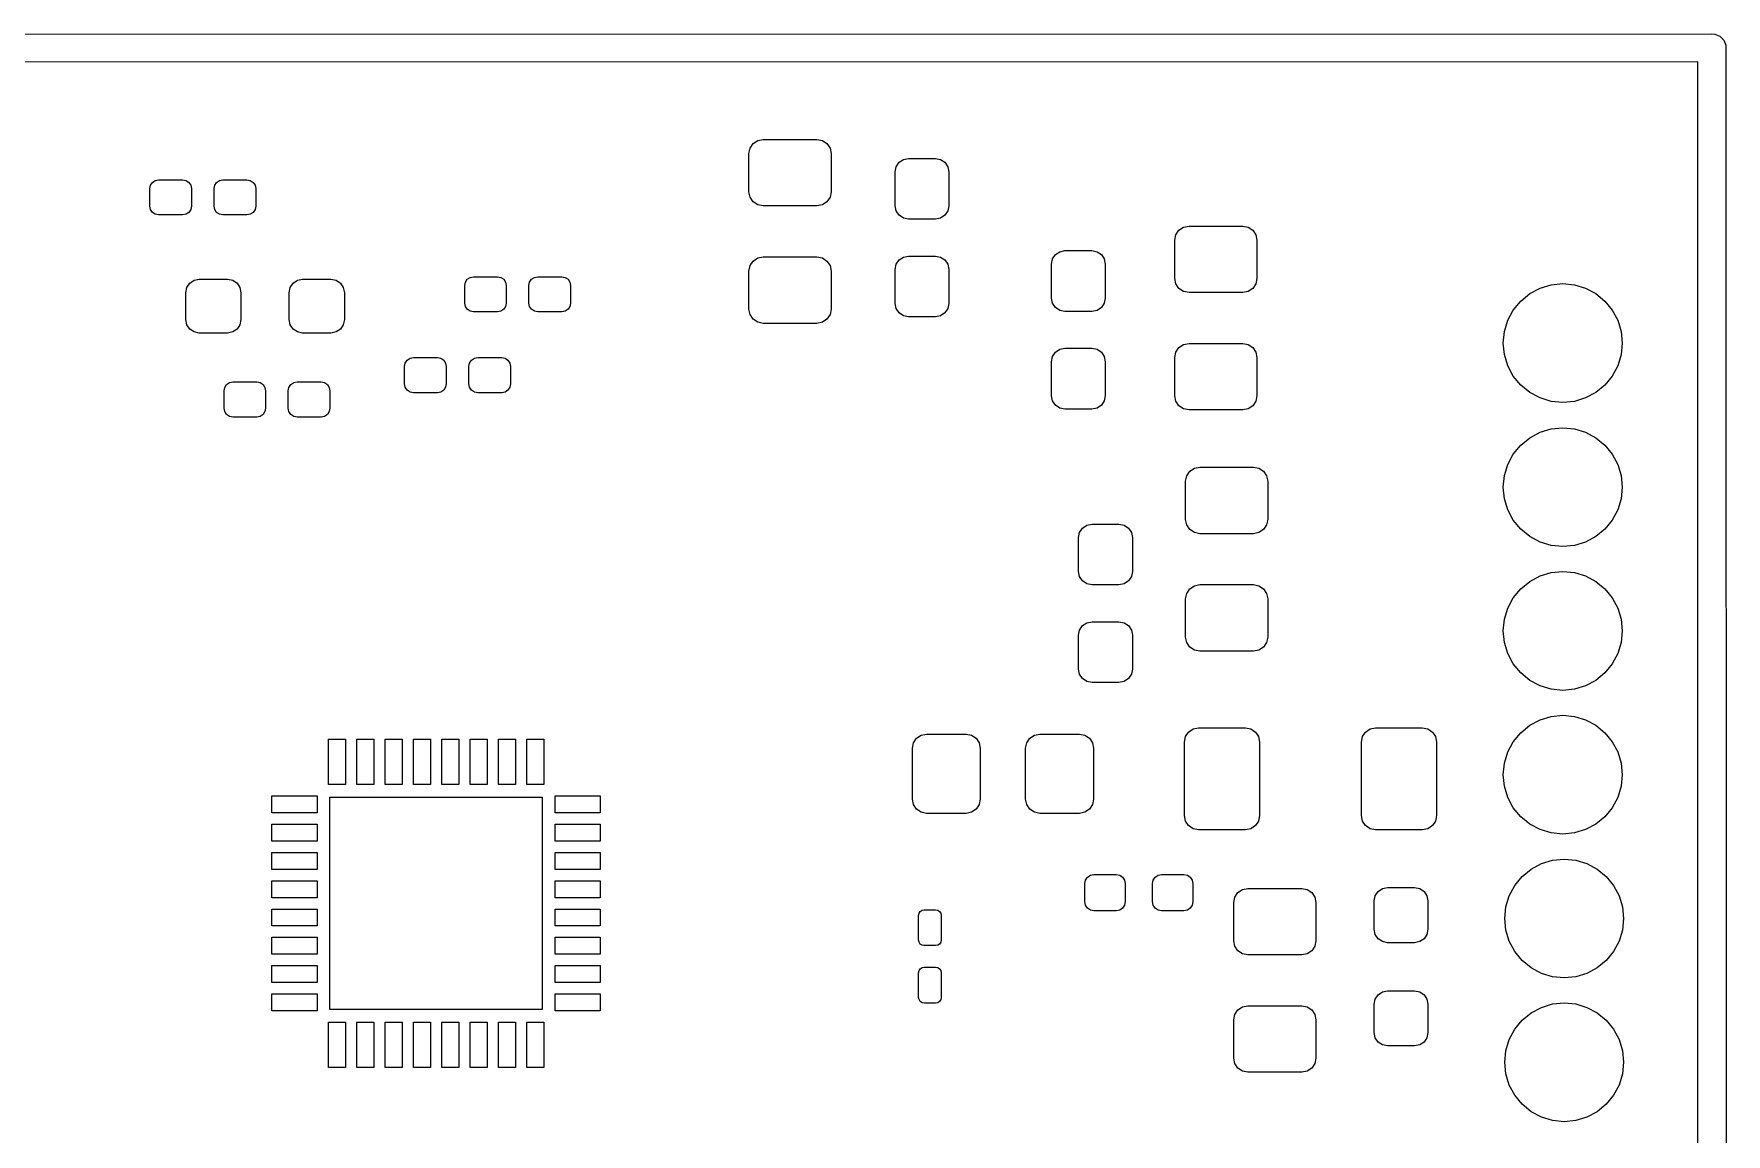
# Model space of a CAD drawing. Extents: x 129.5 to 177.8, y -118.1 to -79.8.
# Drawn here: x 147.89 to 177.77, y -99.26 to -79.82 of the extents above; entities that cross this region are included whole.
import ezdxf

# ---------------------------------------------------------------- set-up
doc = ezdxf.new("R2010")
doc.units = 0
doc.layers.add('BLACK', color=7, linetype='CONTINUOUS')

msp = doc.modelspace()

# ---------------------------------------------------------------- linework, layer by layer
at = {"layer": 'BLACK', "linetype": 'CONTINUOUS'}
for p, q in [((129.691227, -79.824804), (177.52, -79.82)), ((177.52, -79.82), (177.568773, -79.824804)), ((177.568773, -79.824804), (177.658893, -79.862133)), ((177.658893, -79.862133), (177.727867, -79.931107)), ((177.727867, -79.931107), (177.765196, -80.021227)), ((177.765196, -80.021227), (177.77, -117.85)), ((177.270031, -80.315226), (129.985233, -80.319975)), ((177.274766, -117.600024), (177.270031, -80.315226)), ((160.515, -81.935), (160.53403, -81.839329)), ((160.53403, -81.839329), (160.588223, -81.758223)), ((160.588223, -81.758223), (160.669329, -81.70403)), ((160.669329, -81.70403), (160.765, -81.685)), ((160.765, -81.685), (161.715, -81.685)), ((161.715, -81.685), (161.810671, -81.70403)), ((161.810671, -81.70403), (161.891777, -81.758223)), ((161.891777, -81.758223), (161.94597, -81.839329)), ((161.94597, -81.839329), (161.965, -81.935)), ((160.515, -82.61), (160.515, -81.935)), ((161.965, -81.935), (161.965, -82.61)), ((163.095, -82.2575), (163.113079, -82.166613)), ((163.113079, -82.166613), (163.164562, -82.089562)), ((163.164562, -82.089562), (163.241613, -82.038079)), ((163.241613, -82.038079), (163.3325, -82.02)), ((163.3325, -82.02), (163.8075, -82.02)), ((163.8075, -82.02), (163.898387, -82.038079)), ((163.898387, -82.038079), (163.975438, -82.089562)), ((163.975438, -82.089562), (164.026921, -82.166613)), ((164.026921, -82.166613), (164.045, -82.2575)), ((149.946799, -82.495684), (149.980398, -82.445398)), ((149.980398, -82.445398), (150.030684, -82.411799)), ((150.030684, -82.411799), (150.09, -82.4)), ((150.09, -82.4), (150.515, -82.4)), ((150.515, -82.4), (150.574316, -82.411799)), ((150.574316, -82.411799), (150.624602, -82.445398)), ((150.624602, -82.445398), (150.658201, -82.495684)), ((151.081799, -82.495684), (151.115398, -82.445398)), ((151.115398, -82.445398), (151.165684, -82.411799)), ((151.165684, -82.411799), (151.225, -82.4)), ((151.225, -82.4), (151.65, -82.4)), ((151.65, -82.4), (151.709316, -82.411799)), ((151.709316, -82.411799), (151.759602, -82.445398)), ((151.759602, -82.445398), (151.793201, -82.495684)), ((163.095, -82.8575), (163.095, -82.2575)), ((164.045, -82.2575), (164.045, -82.8575)), ((149.935, -82.555), (149.946799, -82.495684)), ((149.935, -82.865), (149.935, -82.555)), ((150.658201, -82.495684), (150.67, -82.555)), ((150.67, -82.555), (150.67, -82.865)), ((151.07, -82.555), (151.081799, -82.495684)), ((151.07, -82.865), (151.07, -82.555)), ((151.793201, -82.495684), (151.805, -82.555)), ((151.805, -82.555), (151.805, -82.865)), ((160.53403, -82.705671), (160.515, -82.61)), ((160.588223, -82.786777), (160.53403, -82.705671)), ((161.94597, -82.705671), (161.891777, -82.786777)), ((161.965, -82.61), (161.94597, -82.705671)), ((149.946799, -82.924316), (149.935, -82.865)), ((149.980398, -82.974602), (149.946799, -82.924316)), ((150.030684, -83.008201), (149.980398, -82.974602)), ((150.09, -83.02), (150.030684, -83.008201)), ((150.515, -83.02), (150.09, -83.02)), ((150.574316, -83.008201), (150.515, -83.02)), ((150.624602, -82.974602), (150.574316, -83.008201)), ((150.658201, -82.924316), (150.624602, -82.974602)), ((150.67, -82.865), (150.658201, -82.924316)), ((151.081799, -82.924316), (151.07, -82.865)), ((151.115398, -82.974602), (151.081799, -82.924316)), ((151.165684, -83.008201), (151.115398, -82.974602)), ((151.225, -83.02), (151.165684, -83.008201)), ((151.65, -83.02), (151.225, -83.02)), ((151.709316, -83.008201), (151.65, -83.02)), ((151.759602, -82.974602), (151.709316, -83.008201)), ((151.793201, -82.924316), (151.759602, -82.974602)), ((151.805, -82.865), (151.793201, -82.924316)), ((160.669329, -82.84097), (160.588223, -82.786777)), ((160.765, -82.86), (160.669329, -82.84097)), ((161.715, -82.86), (160.765, -82.86)), ((161.810671, -82.84097), (161.715, -82.86)), ((161.891777, -82.786777), (161.810671, -82.84097)), ((163.113079, -82.948387), (163.095, -82.8575)), ((163.164562, -83.025438), (163.113079, -82.948387)), ((163.241613, -83.076921), (163.164562, -83.025438)), ((163.975438, -83.025438), (163.898387, -83.076921)), ((164.026921, -82.948387), (163.975438, -83.025438)), ((164.045, -82.8575), (164.026921, -82.948387)), ((163.3325, -83.095), (163.241613, -83.076921)), ((163.8075, -83.095), (163.3325, -83.095)), ((163.898387, -83.076921), (163.8075, -83.095)), ((168.035, -83.465), (168.05403, -83.369329)), ((168.05403, -83.369329), (168.108223, -83.288223)), ((168.108223, -83.288223), (168.189329, -83.23403)), ((168.189329, -83.23403), (168.285, -83.215)), ((168.285, -83.215), (169.235, -83.215)), ((169.235, -83.215), (169.330671, -83.23403)), ((169.330671, -83.23403), (169.411777, -83.288223)), ((169.411777, -83.288223), (169.46597, -83.369329)), ((169.46597, -83.369329), (169.485, -83.465)), ((165.927062, -83.719562), (166.004113, -83.668079)), ((166.004113, -83.668079), (166.095, -83.65)), ((166.095, -83.65), (166.57, -83.65)), ((166.57, -83.65), (166.660887, -83.668079)), ((166.660887, -83.668079), (166.737938, -83.719562)), ((168.035, -84.14), (168.035, -83.465)), ((169.485, -83.465), (169.485, -84.14)), ((160.515, -84.01), (160.53403, -83.914329)), ((160.53403, -83.914329), (160.588223, -83.833223)), ((160.588223, -83.833223), (160.669329, -83.77903)), ((160.669329, -83.77903), (160.765, -83.76)), ((160.765, -83.76), (161.715, -83.76)), ((161.715, -83.76), (161.810671, -83.77903)), ((161.810671, -83.77903), (161.891777, -83.833223)), ((161.891777, -83.833223), (161.94597, -83.914329)), ((161.94597, -83.914329), (161.965, -84.01)), ((163.095, -83.9825), (163.113079, -83.891613)), ((163.113079, -83.891613), (163.164562, -83.814562)), ((163.164562, -83.814562), (163.241613, -83.763079)), ((163.241613, -83.763079), (163.3325, -83.745)), ((163.3325, -83.745), (163.8075, -83.745)), ((163.8075, -83.745), (163.898387, -83.763079)), ((163.898387, -83.763079), (163.975438, -83.814562)), ((163.975438, -83.814562), (164.026921, -83.891613)), ((164.026921, -83.891613), (164.045, -83.9825)), ((165.8575, -83.8875), (165.875579, -83.796613)), ((165.8575, -84.4875), (165.8575, -83.8875)), ((165.875579, -83.796613), (165.927062, -83.719562)), ((166.737938, -83.719562), (166.789421, -83.796613)), ((166.789421, -83.796613), (166.8075, -83.8875)), ((166.8075, -83.8875), (166.8075, -84.4875)), ((150.588079, -84.301613), (150.639562, -84.224562)), ((150.639562, -84.224562), (150.716613, -84.173079)), ((150.716613, -84.173079), (150.8075, -84.155)), ((150.8075, -84.155), (151.3075, -84.155)), ((151.3075, -84.155), (151.398387, -84.173079)), ((151.398387, -84.173079), (151.475438, -84.224562)), ((151.475438, -84.224562), (151.526921, -84.301613)), ((152.413079, -84.301613), (152.464562, -84.224562)), ((152.464562, -84.224562), (152.541613, -84.173079)), ((152.541613, -84.173079), (152.6325, -84.155)), ((152.6325, -84.155), (153.1325, -84.155)), ((153.1325, -84.155), (153.223387, -84.173079)), ((153.223387, -84.173079), (153.300438, -84.224562)), ((153.300438, -84.224562), (153.351921, -84.301613)), ((155.495, -84.265), (155.506799, -84.205684)), ((155.495, -84.575), (155.495, -84.265)), ((155.506799, -84.205684), (155.540398, -84.155398)), ((155.540398, -84.155398), (155.590684, -84.121799)), ((155.590684, -84.121799), (155.65, -84.11)), ((155.65, -84.11), (156.075, -84.11)), ((156.075, -84.11), (156.134316, -84.121799)), ((156.134316, -84.121799), (156.184602, -84.155398)), ((156.184602, -84.155398), (156.218201, -84.205684)), ((156.218201, -84.205684), (156.23, -84.265)), ((156.23, -84.265), (156.23, -84.575)), ((156.63, -84.265), (156.641799, -84.205684)), ((156.63, -84.575), (156.63, -84.265)), ((156.641799, -84.205684), (156.675398, -84.155398)), ((156.675398, -84.155398), (156.725684, -84.121799)), ((156.725684, -84.121799), (156.785, -84.11)), ((156.785, -84.11), (157.21, -84.11)), ((157.21, -84.11), (157.269316, -84.121799)), ((157.269316, -84.121799), (157.319602, -84.155398)), ((157.319602, -84.155398), (157.353201, -84.205684)), ((157.353201, -84.205684), (157.365, -84.265)), ((157.365, -84.265), (157.365, -84.575)), ((160.515, -84.685), (160.515, -84.01)), ((161.965, -84.01), (161.965, -84.685)), ((163.095, -84.5825), (163.095, -83.9825)), ((164.045, -83.9825), (164.045, -84.5825)), ((168.05403, -84.235671), (168.035, -84.14)), ((168.108223, -84.316777), (168.05403, -84.235671)), ((169.46597, -84.235671), (169.411777, -84.316777)), ((169.485, -84.14), (169.46597, -84.235671)), ((174.483182, -84.312426), (174.680155, -84.252675)), ((174.680155, -84.252675), (174.885, -84.2325)), ((174.885, -84.2325), (175.089845, -84.252675)), ((175.089845, -84.252675), (175.286818, -84.312426)), ((150.57, -84.3925), (150.588079, -84.301613)), ((150.57, -84.8675), (150.57, -84.3925)), ((151.526921, -84.301613), (151.545, -84.3925)), ((151.545, -84.3925), (151.545, -84.8675)), ((152.395, -84.3925), (152.413079, -84.301613)), ((152.395, -84.8675), (152.395, -84.3925)), ((153.351921, -84.301613), (153.37, -84.3925)), ((153.37, -84.3925), (153.37, -84.8675)), ((165.875579, -84.578387), (165.8575, -84.4875)), ((166.8075, -84.4875), (166.789421, -84.578387)), ((168.189329, -84.37097), (168.108223, -84.316777)), ((168.285, -84.39), (168.189329, -84.37097)), ((169.235, -84.39), (168.285, -84.39)), ((169.330671, -84.37097), (169.235, -84.39)), ((169.411777, -84.316777), (169.330671, -84.37097)), ((174.011957, -84.699151), (174.142538, -84.540038)), ((174.142538, -84.540038), (174.301651, -84.409457)), ((174.301651, -84.409457), (174.483182, -84.312426)), ((175.286818, -84.312426), (175.468349, -84.409457)), ((175.468349, -84.409457), (175.627462, -84.540038)), ((175.627462, -84.540038), (175.758043, -84.699151)), ((155.506799, -84.634316), (155.495, -84.575)), ((155.540398, -84.684602), (155.506799, -84.634316)), ((155.590684, -84.718201), (155.540398, -84.684602)), ((155.65, -84.73), (155.590684, -84.718201)), ((156.075, -84.73), (155.65, -84.73)), ((156.134316, -84.718201), (156.075, -84.73)), ((156.184602, -84.684602), (156.134316, -84.718201)), ((156.218201, -84.634316), (156.184602, -84.684602)), ((156.23, -84.575), (156.218201, -84.634316)), ((156.641799, -84.634316), (156.63, -84.575)), ((156.675398, -84.684602), (156.641799, -84.634316)), ((156.725684, -84.718201), (156.675398, -84.684602)), ((156.785, -84.73), (156.725684, -84.718201)), ((157.21, -84.73), (156.785, -84.73)), ((157.269316, -84.718201), (157.21, -84.73)), ((157.319602, -84.684602), (157.269316, -84.718201)), ((157.353201, -84.634316), (157.319602, -84.684602)), ((157.365, -84.575), (157.353201, -84.634316)), ((160.53403, -84.780671), (160.515, -84.685)), ((160.588223, -84.861777), (160.53403, -84.780671)), ((160.669329, -84.91597), (160.588223, -84.861777)), ((161.891777, -84.861777), (161.810671, -84.91597)), ((161.94597, -84.780671), (161.891777, -84.861777)), ((161.965, -84.685), (161.94597, -84.780671)), ((163.113079, -84.673387), (163.095, -84.5825)), ((163.164562, -84.750438), (163.113079, -84.673387)), ((163.241613, -84.801921), (163.164562, -84.750438)), ((163.3325, -84.82), (163.241613, -84.801921)), ((163.8075, -84.82), (163.3325, -84.82)), ((163.898387, -84.801921), (163.8075, -84.82)), ((163.975438, -84.750438), (163.898387, -84.801921)), ((164.026921, -84.673387), (163.975438, -84.750438)), ((164.045, -84.5825), (164.026921, -84.673387)), ((165.927062, -84.655438), (165.875579, -84.578387)), ((166.004113, -84.706921), (165.927062, -84.655438)), ((166.095, -84.725), (166.004113, -84.706921)), ((166.57, -84.725), (166.095, -84.725)), ((166.660887, -84.706921), (166.57, -84.725)), ((166.737938, -84.655438), (166.660887, -84.706921)), ((166.789421, -84.578387), (166.737938, -84.655438)), ((173.914926, -84.880682), (174.011957, -84.699151)), ((175.758043, -84.699151), (175.855074, -84.880682)), ((150.588079, -84.958387), (150.57, -84.8675)), ((150.639562, -85.035438), (150.588079, -84.958387)), ((150.716613, -85.086921), (150.639562, -85.035438)), ((150.8075, -85.105), (150.716613, -85.086921)), ((151.3075, -85.105), (150.8075, -85.105)), ((151.398387, -85.086921), (151.3075, -85.105)), ((151.475438, -85.035438), (151.398387, -85.086921)), ((151.526921, -84.958387), (151.475438, -85.035438)), ((151.545, -84.8675), (151.526921, -84.958387)), ((152.413079, -84.958387), (152.395, -84.8675)), ((152.464562, -85.035438), (152.413079, -84.958387)), ((152.541613, -85.086921), (152.464562, -85.035438)), ((152.6325, -85.105), (152.541613, -85.086921)), ((153.1325, -85.105), (152.6325, -85.105)), ((153.223387, -85.086921), (153.1325, -85.105)), ((153.300438, -85.035438), (153.223387, -85.086921)), ((153.351921, -84.958387), (153.300438, -85.035438)), ((153.37, -84.8675), (153.351921, -84.958387)), ((160.765, -84.935), (160.669329, -84.91597)), ((161.715, -84.935), (160.765, -84.935)), ((161.810671, -84.91597), (161.715, -84.935)), ((173.835, -85.2825), (173.855175, -85.077655)), ((173.855175, -85.077655), (173.914926, -84.880682)), ((175.855074, -84.880682), (175.914825, -85.077655)), ((175.914825, -85.077655), (175.935, -85.2825)), ((165.875579, -85.521613), (165.927062, -85.444562)), ((165.927062, -85.444562), (166.004113, -85.393079)), ((166.004113, -85.393079), (166.095, -85.375)), ((166.095, -85.375), (166.57, -85.375)), ((166.57, -85.375), (166.660887, -85.393079)), ((166.660887, -85.393079), (166.737938, -85.444562)), ((166.737938, -85.444562), (166.789421, -85.521613)), ((168.035, -85.54), (168.05403, -85.444329)), ((168.05403, -85.444329), (168.108223, -85.363223)), ((168.108223, -85.363223), (168.189329, -85.30903)), ((168.189329, -85.30903), (168.285, -85.29)), ((168.285, -85.29), (169.235, -85.29)), ((169.235, -85.29), (169.330671, -85.30903)), ((169.330671, -85.30903), (169.411777, -85.363223)), ((169.411777, -85.363223), (169.46597, -85.444329)), ((169.46597, -85.444329), (169.485, -85.54)), ((173.855175, -85.487345), (173.835, -85.2825)), ((175.935, -85.2825), (175.914825, -85.487345)), ((154.435, -85.695), (154.446799, -85.635684)), ((154.435, -86.005), (154.435, -85.695)), ((154.446799, -85.635684), (154.480398, -85.585398)), ((154.480398, -85.585398), (154.530684, -85.551799)), ((154.530684, -85.551799), (154.59, -85.54)), ((154.59, -85.54), (155.015, -85.54)), ((155.015, -85.54), (155.074316, -85.551799)), ((155.074316, -85.551799), (155.124602, -85.585398)), ((155.124602, -85.585398), (155.158201, -85.635684)), ((155.158201, -85.635684), (155.17, -85.695)), ((155.17, -85.695), (155.17, -86.005)), ((155.57, -85.695), (155.581799, -85.635684)), ((155.57, -86.005), (155.57, -85.695)), ((155.581799, -85.635684), (155.615398, -85.585398)), ((155.615398, -85.585398), (155.665684, -85.551799)), ((155.665684, -85.551799), (155.725, -85.54)), ((155.725, -85.54), (156.15, -85.54)), ((156.15, -85.54), (156.209316, -85.551799)), ((156.209316, -85.551799), (156.259602, -85.585398)), ((156.259602, -85.585398), (156.293201, -85.635684)), ((156.293201, -85.635684), (156.305, -85.695)), ((156.305, -85.695), (156.305, -86.005)), ((165.8575, -85.6125), (165.875579, -85.521613)), ((165.8575, -86.2125), (165.8575, -85.6125)), ((166.789421, -85.521613), (166.8075, -85.6125)), ((166.8075, -85.6125), (166.8075, -86.2125)), ((168.035, -86.215), (168.035, -85.54)), ((169.485, -85.54), (169.485, -86.215)), ((173.914926, -85.684318), (173.855175, -85.487345)), ((174.011957, -85.865849), (173.914926, -85.684318)), ((175.855074, -85.684318), (175.758043, -85.865849)), ((175.914825, -85.487345), (175.855074, -85.684318)), ((151.256799, -86.065684), (151.290398, -86.015398)), ((151.290398, -86.015398), (151.340684, -85.981799)), ((151.340684, -85.981799), (151.4, -85.97)), ((151.4, -85.97), (151.825, -85.97)), ((151.825, -85.97), (151.884316, -85.981799)), ((151.884316, -85.981799), (151.934602, -86.015398)), ((151.934602, -86.015398), (151.968201, -86.065684)), ((152.391799, -86.065684), (152.425398, -86.015398)), ((152.425398, -86.015398), (152.475684, -85.981799)), ((152.475684, -85.981799), (152.535, -85.97)), ((152.535, -85.97), (152.96, -85.97)), ((152.96, -85.97), (153.019316, -85.981799)), ((153.019316, -85.981799), (153.069602, -86.015398)), ((153.069602, -86.015398), (153.103201, -86.065684)), ((154.446799, -86.064316), (154.435, -86.005)), ((155.17, -86.005), (155.158201, -86.064316)), ((155.581799, -86.064316), (155.57, -86.005)), ((156.305, -86.005), (156.293201, -86.064316)), ((174.142538, -86.024962), (174.011957, -85.865849)), ((174.301651, -86.155543), (174.142538, -86.024962)), ((175.627462, -86.024962), (175.468349, -86.155543)), ((175.758043, -85.865849), (175.627462, -86.024962)), ((151.245, -86.125), (151.256799, -86.065684)), ((151.245, -86.435), (151.245, -86.125)), ((151.968201, -86.065684), (151.98, -86.125)), ((151.98, -86.125), (151.98, -86.435)), ((152.38, -86.125), (152.391799, -86.065684)), ((152.38, -86.435), (152.38, -86.125)), ((153.103201, -86.065684), (153.115, -86.125)), ((153.115, -86.125), (153.115, -86.435)), ((154.480398, -86.114602), (154.446799, -86.064316)), ((154.530684, -86.148201), (154.480398, -86.114602)), ((154.59, -86.16), (154.530684, -86.148201)), ((155.015, -86.16), (154.59, -86.16)), ((155.074316, -86.148201), (155.015, -86.16)), ((155.124602, -86.114602), (155.074316, -86.148201)), ((155.158201, -86.064316), (155.124602, -86.114602)), ((155.615398, -86.114602), (155.581799, -86.064316)), ((155.665684, -86.148201), (155.615398, -86.114602)), ((155.725, -86.16), (155.665684, -86.148201)), ((156.15, -86.16), (155.725, -86.16)), ((156.209316, -86.148201), (156.15, -86.16)), ((156.259602, -86.114602), (156.209316, -86.148201)), ((156.293201, -86.064316), (156.259602, -86.114602)), ((165.875579, -86.303387), (165.8575, -86.2125)), ((165.927062, -86.380438), (165.875579, -86.303387)), ((166.789421, -86.303387), (166.737938, -86.380438)), ((166.8075, -86.2125), (166.789421, -86.303387)), ((168.05403, -86.310671), (168.035, -86.215)), ((168.108223, -86.391777), (168.05403, -86.310671)), ((169.46597, -86.310671), (169.411777, -86.391777)), ((169.485, -86.215), (169.46597, -86.310671)), ((174.483182, -86.252574), (174.301651, -86.155543)), ((174.680155, -86.312325), (174.483182, -86.252574)), ((174.885, -86.3325), (174.680155, -86.312325)), ((175.089845, -86.312325), (174.885, -86.3325)), ((175.286818, -86.252574), (175.089845, -86.312325)), ((175.468349, -86.155543), (175.286818, -86.252574)), ((151.256799, -86.494316), (151.245, -86.435)), ((151.290398, -86.544602), (151.256799, -86.494316)), ((151.340684, -86.578201), (151.290398, -86.544602)), ((151.4, -86.59), (151.340684, -86.578201)), ((151.825, -86.59), (151.4, -86.59)), ((151.884316, -86.578201), (151.825, -86.59)), ((151.934602, -86.544602), (151.884316, -86.578201)), ((151.968201, -86.494316), (151.934602, -86.544602)), ((151.98, -86.435), (151.968201, -86.494316)), ((152.391799, -86.494316), (152.38, -86.435)), ((152.425398, -86.544602), (152.391799, -86.494316)), ((152.475684, -86.578201), (152.425398, -86.544602)), ((152.535, -86.59), (152.475684, -86.578201)), ((152.96, -86.59), (152.535, -86.59)), ((153.019316, -86.578201), (152.96, -86.59)), ((153.069602, -86.544602), (153.019316, -86.578201)), ((153.103201, -86.494316), (153.069602, -86.544602)), ((153.115, -86.435), (153.103201, -86.494316)), ((166.004113, -86.431921), (165.927062, -86.380438)), ((166.095, -86.45), (166.004113, -86.431921)), ((166.57, -86.45), (166.095, -86.45)), ((166.660887, -86.431921), (166.57, -86.45)), ((166.737938, -86.380438), (166.660887, -86.431921)), ((168.189329, -86.44597), (168.108223, -86.391777)), ((168.285, -86.465), (168.189329, -86.44597)), ((169.235, -86.465), (168.285, -86.465)), ((169.330671, -86.44597), (169.235, -86.465)), ((169.411777, -86.391777), (169.330671, -86.44597)), ((174.142538, -87.085038), (174.301651, -86.954457)), ((174.301651, -86.954457), (174.483182, -86.857426)), ((174.483182, -86.857426), (174.680155, -86.797675)), ((174.680155, -86.797675), (174.885, -86.7775)), ((174.885, -86.7775), (175.089845, -86.797675)), ((175.089845, -86.797675), (175.286818, -86.857426)), ((175.286818, -86.857426), (175.468349, -86.954457)), ((175.468349, -86.954457), (175.627462, -87.085038)), ((173.914926, -87.425682), (174.011957, -87.244151)), ((174.011957, -87.244151), (174.142538, -87.085038)), ((175.627462, -87.085038), (175.758043, -87.244151)), ((175.758043, -87.244151), (175.855074, -87.425682)), ((168.24403, -87.629329), (168.298223, -87.548223)), ((168.298223, -87.548223), (168.379329, -87.49403)), ((168.379329, -87.49403), (168.475, -87.475)), ((168.475, -87.475), (169.425, -87.475)), ((169.425, -87.475), (169.520671, -87.49403)), ((169.520671, -87.49403), (169.601777, -87.548223)), ((169.601777, -87.548223), (169.65597, -87.629329)), ((173.855175, -87.622655), (173.914926, -87.425682)), ((175.855074, -87.425682), (175.914825, -87.622655)), ((168.225, -87.725), (168.24403, -87.629329)), ((168.225, -88.4), (168.225, -87.725)), ((169.65597, -87.629329), (169.675, -87.725)), ((169.675, -87.725), (169.675, -88.4)), ((173.835, -87.8275), (173.855175, -87.622655)), ((173.855175, -88.032345), (173.835, -87.8275)), ((175.914825, -87.622655), (175.935, -87.8275)), ((175.935, -87.8275), (175.914825, -88.032345)), ((173.914926, -88.229318), (173.855175, -88.032345)), ((175.914825, -88.032345), (175.855074, -88.229318)), ((168.24403, -88.495671), (168.225, -88.4)), ((169.675, -88.4), (169.65597, -88.495671)), ((174.011957, -88.410849), (173.914926, -88.229318)), ((174.142538, -88.569962), (174.011957, -88.410849)), ((175.758043, -88.410849), (175.627462, -88.569962)), ((175.855074, -88.229318), (175.758043, -88.410849)), ((166.335, -88.7175), (166.353079, -88.626613)), ((166.335, -89.3175), (166.335, -88.7175)), ((166.353079, -88.626613), (166.404562, -88.549562)), ((166.404562, -88.549562), (166.481613, -88.498079)), ((166.481613, -88.498079), (166.5725, -88.48)), ((166.5725, -88.48), (167.0475, -88.48)), ((167.0475, -88.48), (167.138387, -88.498079)), ((167.138387, -88.498079), (167.215438, -88.549562)), ((167.215438, -88.549562), (167.266921, -88.626613)), ((167.266921, -88.626613), (167.285, -88.7175)), ((167.285, -88.7175), (167.285, -89.3175)), ((168.298223, -88.576777), (168.24403, -88.495671)), ((168.379329, -88.63097), (168.298223, -88.576777)), ((168.475, -88.65), (168.379329, -88.63097)), ((169.425, -88.65), (168.475, -88.65)), ((169.520671, -88.63097), (169.425, -88.65)), ((169.601777, -88.576777), (169.520671, -88.63097)), ((169.65597, -88.495671), (169.601777, -88.576777)), ((174.301651, -88.700543), (174.142538, -88.569962)), ((174.483182, -88.797574), (174.301651, -88.700543)), ((175.468349, -88.700543), (175.286818, -88.797574)), ((175.627462, -88.569962), (175.468349, -88.700543)), ((174.680155, -88.857325), (174.483182, -88.797574)), ((174.885, -88.8775), (174.680155, -88.857325)), ((175.089845, -88.857325), (174.885, -88.8775)), ((175.286818, -88.797574), (175.089845, -88.857325)), ((166.353079, -89.408387), (166.335, -89.3175)), ((167.285, -89.3175), (167.266921, -89.408387)), ((174.483182, -89.397426), (174.680155, -89.337675)), ((174.680155, -89.337675), (174.885, -89.3175)), ((174.885, -89.3175), (175.089845, -89.337675)), ((175.089845, -89.337675), (175.286818, -89.397426)), ((166.404562, -89.485438), (166.353079, -89.408387)), ((166.481613, -89.536921), (166.404562, -89.485438)), ((166.5725, -89.555), (166.481613, -89.536921)), ((167.0475, -89.555), (166.5725, -89.555)), ((167.138387, -89.536921), (167.0475, -89.555)), ((167.215438, -89.485438), (167.138387, -89.536921)), ((167.266921, -89.408387), (167.215438, -89.485438)), ((168.24403, -89.704329), (168.298223, -89.623223)), ((168.298223, -89.623223), (168.379329, -89.56903)), ((168.379329, -89.56903), (168.475, -89.55)), ((168.475, -89.55), (169.425, -89.55)), ((169.425, -89.55), (169.520671, -89.56903)), ((169.520671, -89.56903), (169.601777, -89.623223)), ((169.601777, -89.623223), (169.65597, -89.704329)), ((174.011957, -89.784151), (174.142538, -89.625038)), ((174.142538, -89.625038), (174.301651, -89.494457)), ((174.301651, -89.494457), (174.483182, -89.397426)), ((175.286818, -89.397426), (175.468349, -89.494457)), ((175.468349, -89.494457), (175.627462, -89.625038)), ((175.627462, -89.625038), (175.758043, -89.784151)), ((168.225, -89.8), (168.24403, -89.704329)), ((168.225, -90.475), (168.225, -89.8)), ((169.65597, -89.704329), (169.675, -89.8)), ((169.675, -89.8), (169.675, -90.475)), ((173.914926, -89.965682), (174.011957, -89.784151)), ((175.758043, -89.784151), (175.855074, -89.965682)), ((166.404562, -90.274562), (166.481613, -90.223079)), ((166.481613, -90.223079), (166.5725, -90.205)), ((166.5725, -90.205), (167.0475, -90.205)), ((167.0475, -90.205), (167.138387, -90.223079)), ((167.138387, -90.223079), (167.215438, -90.274562)), ((173.835, -90.3675), (173.855175, -90.162655)), ((173.855175, -90.162655), (173.914926, -89.965682)), ((175.855074, -89.965682), (175.914825, -90.162655)), ((175.914825, -90.162655), (175.935, -90.3675)), ((166.335, -90.4425), (166.353079, -90.351613)), ((166.335, -91.0425), (166.335, -90.4425)), ((166.353079, -90.351613), (166.404562, -90.274562)), ((167.215438, -90.274562), (167.266921, -90.351613)), ((167.266921, -90.351613), (167.285, -90.4425)), ((167.285, -90.4425), (167.285, -91.0425)), ((168.24403, -90.570671), (168.225, -90.475)), ((169.675, -90.475), (169.65597, -90.570671)), ((173.855175, -90.572345), (173.835, -90.3675)), ((175.935, -90.3675), (175.914825, -90.572345)), ((168.298223, -90.651777), (168.24403, -90.570671)), ((168.379329, -90.70597), (168.298223, -90.651777)), ((168.475, -90.725), (168.379329, -90.70597)), ((169.425, -90.725), (168.475, -90.725)), ((169.520671, -90.70597), (169.425, -90.725)), ((169.601777, -90.651777), (169.520671, -90.70597)), ((169.65597, -90.570671), (169.601777, -90.651777)), ((173.914926, -90.769318), (173.855175, -90.572345)), ((174.011957, -90.950849), (173.914926, -90.769318)), ((175.855074, -90.769318), (175.758043, -90.950849)), ((175.914825, -90.572345), (175.855074, -90.769318)), ((166.353079, -91.133387), (166.335, -91.0425)), ((166.404562, -91.210438), (166.353079, -91.133387)), ((167.266921, -91.133387), (167.215438, -91.210438)), ((167.285, -91.0425), (167.266921, -91.133387)), ((174.142538, -91.109962), (174.011957, -90.950849)), ((174.301651, -91.240543), (174.142538, -91.109962)), ((175.627462, -91.109962), (175.468349, -91.240543)), ((175.758043, -90.950849), (175.627462, -91.109962)), ((166.481613, -91.261921), (166.404562, -91.210438)), ((166.5725, -91.28), (166.481613, -91.261921)), ((167.0475, -91.28), (166.5725, -91.28)), ((167.138387, -91.261921), (167.0475, -91.28)), ((167.215438, -91.210438), (167.138387, -91.261921)), ((174.483182, -91.337574), (174.301651, -91.240543)), ((174.680155, -91.397325), (174.483182, -91.337574)), ((174.885, -91.4175), (174.680155, -91.397325)), ((175.089845, -91.397325), (174.885, -91.4175)), ((175.286818, -91.337574), (175.089845, -91.397325)), ((175.468349, -91.240543), (175.286818, -91.337574)), ((174.142538, -92.165038), (174.301651, -92.034457)), ((174.301651, -92.034457), (174.483182, -91.937426)), ((174.483182, -91.937426), (174.680155, -91.877675)), ((174.680155, -91.877675), (174.885, -91.8575)), ((174.885, -91.8575), (175.089845, -91.877675)), ((175.089845, -91.877675), (175.286818, -91.937426)), ((175.286818, -91.937426), (175.468349, -92.034457)), ((175.468349, -92.034457), (175.627462, -92.165038)), ((153.09, -93.08), (153.09, -92.28)), ((153.09, -92.28), (153.39, -92.28)), ((153.39, -92.28), (153.39, -93.08)), ((153.59, -93.08), (153.59, -92.28)), ((153.59, -92.28), (153.89, -92.28)), ((153.89, -92.28), (153.89, -93.08)), ((154.09, -93.08), (154.09, -92.28)), ((154.09, -92.28), (154.39, -92.28)), ((154.39, -92.28), (154.39, -93.08)), ((154.59, -93.08), (154.59, -92.28)), ((154.59, -92.28), (154.89, -92.28)), ((154.89, -92.28), (154.89, -93.08)), ((155.09, -93.08), (155.09, -92.28)), ((155.09, -92.28), (155.39, -92.28)), ((155.39, -92.28), (155.39, -93.08)), ((155.59, -93.08), (155.59, -92.28)), ((155.59, -92.28), (155.89, -92.28)), ((155.89, -92.28), (155.89, -93.08)), ((156.09, -93.08), (156.09, -92.28)), ((156.09, -92.28), (156.39, -92.28)), ((156.39, -92.28), (156.39, -93.08)), ((156.59, -93.08), (156.59, -92.28)), ((156.59, -92.28), (156.89, -92.28)), ((156.89, -92.28), (156.89, -93.08)), ((163.41903, -92.344329), (163.473223, -92.263223)), ((163.473223, -92.263223), (163.554329, -92.20903)), ((163.554329, -92.20903), (163.65, -92.19)), ((163.65, -92.19), (164.35, -92.19)), ((164.35, -92.19), (164.445671, -92.20903)), ((164.445671, -92.20903), (164.526777, -92.263223)), ((164.526777, -92.263223), (164.58097, -92.344329)), ((165.41903, -92.344329), (165.473223, -92.263223)), ((165.473223, -92.263223), (165.554329, -92.20903)), ((165.554329, -92.20903), (165.65, -92.19)), ((165.65, -92.19), (166.35, -92.19)), ((166.35, -92.19), (166.445671, -92.20903)), ((166.445671, -92.20903), (166.526777, -92.263223)), ((166.526777, -92.263223), (166.58097, -92.344329)), ((168.205, -92.33), (168.22403, -92.234329)), ((168.205, -93.63), (168.205, -92.33)), ((168.22403, -92.234329), (168.278223, -92.153223)), ((168.278223, -92.153223), (168.359329, -92.09903)), ((168.359329, -92.09903), (168.455, -92.08)), ((168.455, -92.08), (169.28, -92.08)), ((169.28, -92.08), (169.375671, -92.09903)), ((169.375671, -92.09903), (169.456777, -92.153223)), ((169.456777, -92.153223), (169.51097, -92.234329)), ((169.51097, -92.234329), (169.53, -92.33)), ((169.53, -92.33), (169.53, -93.63)), ((171.33, -92.33), (171.34903, -92.234329)), ((171.33, -93.63), (171.33, -92.33)), ((171.34903, -92.234329), (171.403223, -92.153223)), ((171.403223, -92.153223), (171.484329, -92.09903)), ((171.484329, -92.09903), (171.58, -92.08)), ((171.58, -92.08), (172.405, -92.08)), ((172.405, -92.08), (172.500671, -92.09903)), ((172.500671, -92.09903), (172.581777, -92.153223)), ((172.581777, -92.153223), (172.63597, -92.234329)), ((172.63597, -92.234329), (172.655, -92.33)), ((172.655, -92.33), (172.655, -93.63)), ((173.914926, -92.505682), (174.011957, -92.324151)), ((174.011957, -92.324151), (174.142538, -92.165038)), ((175.627462, -92.165038), (175.758043, -92.324151)), ((175.758043, -92.324151), (175.855074, -92.505682)), ((163.4, -92.44), (163.41903, -92.344329)), ((163.4, -93.34), (163.4, -92.44)), ((164.58097, -92.344329), (164.6, -92.44)), ((164.6, -92.44), (164.6, -93.34)), ((165.4, -92.44), (165.41903, -92.344329)), ((165.4, -93.34), (165.4, -92.44)), ((166.58097, -92.344329), (166.6, -92.44)), ((166.6, -92.44), (166.6, -93.34)), ((173.855175, -92.702655), (173.914926, -92.505682)), ((175.855074, -92.505682), (175.914825, -92.702655)), ((173.835, -92.9075), (173.855175, -92.702655)), ((173.855175, -93.112345), (173.835, -92.9075)), ((175.914825, -92.702655), (175.935, -92.9075)), ((175.935, -92.9075), (175.914825, -93.112345)), ((153.39, -93.08), (153.09, -93.08)), ((153.89, -93.08), (153.59, -93.08)), ((154.39, -93.08), (154.09, -93.08)), ((154.89, -93.08), (154.59, -93.08)), ((155.39, -93.08), (155.09, -93.08)), ((155.89, -93.08), (155.59, -93.08)), ((156.39, -93.08), (156.09, -93.08)), ((156.89, -93.08), (156.59, -93.08)), ((173.914926, -93.309318), (173.855175, -93.112345)), ((175.914825, -93.112345), (175.855074, -93.309318)), ((152.09, -93.58), (152.09, -93.28)), ((152.09, -93.28), (152.89, -93.28)), ((152.89, -93.28), (152.89, -93.58)), ((153.115, -97.055), (153.115, -93.305)), ((153.115, -93.305), (156.865, -93.305)), ((156.865, -93.305), (156.865, -97.055)), ((157.09, -93.58), (157.09, -93.28)), ((157.09, -93.28), (157.89, -93.28)), ((157.89, -93.28), (157.89, -93.58)), ((163.41903, -93.435671), (163.4, -93.34)), ((163.473223, -93.516777), (163.41903, -93.435671)), ((163.554329, -93.57097), (163.473223, -93.516777)), ((164.526777, -93.516777), (164.445671, -93.57097)), ((164.58097, -93.435671), (164.526777, -93.516777)), ((164.6, -93.34), (164.58097, -93.435671)), ((165.41903, -93.435671), (165.4, -93.34)), ((165.473223, -93.516777), (165.41903, -93.435671)), ((165.554329, -93.57097), (165.473223, -93.516777)), ((166.526777, -93.516777), (166.445671, -93.57097)), ((166.58097, -93.435671), (166.526777, -93.516777)), ((166.6, -93.34), (166.58097, -93.435671)), ((174.011957, -93.490849), (173.914926, -93.309318)), ((174.142538, -93.649962), (174.011957, -93.490849)), ((175.758043, -93.490849), (175.627462, -93.649962)), ((175.855074, -93.309318), (175.758043, -93.490849)), ((152.89, -93.58), (152.09, -93.58)), ((152.09, -94.08), (152.09, -93.78)), ((152.09, -93.78), (152.89, -93.78)), ((152.89, -93.78), (152.89, -94.08)), ((157.89, -93.58), (157.09, -93.58)), ((157.09, -94.08), (157.09, -93.78)), ((157.09, -93.78), (157.89, -93.78)), ((157.89, -93.78), (157.89, -94.08)), ((163.65, -93.59), (163.554329, -93.57097)), ((164.35, -93.59), (163.65, -93.59)), ((164.445671, -93.57097), (164.35, -93.59)), ((165.65, -93.59), (165.554329, -93.57097)), ((166.35, -93.59), (165.65, -93.59)), ((166.445671, -93.57097), (166.35, -93.59)), ((168.22403, -93.725671), (168.205, -93.63)), ((168.278223, -93.806777), (168.22403, -93.725671)), ((168.359329, -93.86097), (168.278223, -93.806777)), ((169.456777, -93.806777), (169.375671, -93.86097)), ((169.51097, -93.725671), (169.456777, -93.806777)), ((169.53, -93.63), (169.51097, -93.725671)), ((171.34903, -93.725671), (171.33, -93.63)), ((171.403223, -93.806777), (171.34903, -93.725671)), ((171.484329, -93.86097), (171.403223, -93.806777)), ((172.581777, -93.806777), (172.500671, -93.86097)), ((172.63597, -93.725671), (172.581777, -93.806777)), ((172.655, -93.63), (172.63597, -93.725671)), ((174.301651, -93.780543), (174.142538, -93.649962)), ((174.483182, -93.877574), (174.301651, -93.780543)), ((175.468349, -93.780543), (175.286818, -93.877574)), ((175.627462, -93.649962), (175.468349, -93.780543)), ((152.89, -94.08), (152.09, -94.08)), ((157.89, -94.08), (157.09, -94.08)), ((168.455, -93.88), (168.359329, -93.86097)), ((169.28, -93.88), (168.455, -93.88)), ((169.375671, -93.86097), (169.28, -93.88)), ((171.58, -93.88), (171.484329, -93.86097)), ((172.405, -93.88), (171.58, -93.88)), ((172.500671, -93.86097), (172.405, -93.88)), ((174.680155, -93.937325), (174.483182, -93.877574)), ((174.885, -93.9575), (174.680155, -93.937325)), ((175.089845, -93.937325), (174.885, -93.9575)), ((175.286818, -93.877574), (175.089845, -93.937325)), ((152.09, -94.58), (152.09, -94.28)), ((152.09, -94.28), (152.89, -94.28)), ((152.89, -94.28), (152.89, -94.58)), ((157.09, -94.58), (157.09, -94.28)), ((157.09, -94.28), (157.89, -94.28)), ((157.89, -94.28), (157.89, -94.58)), ((174.508182, -94.477426), (174.705155, -94.417675)), ((174.705155, -94.417675), (174.91, -94.3975)), ((174.91, -94.3975), (175.114845, -94.417675)), ((175.114845, -94.417675), (175.311818, -94.477426)), ((152.89, -94.58), (152.09, -94.58)), ((157.89, -94.58), (157.09, -94.58)), ((166.457179, -94.768771), (166.491863, -94.716863)), ((166.491863, -94.716863), (166.543771, -94.682179)), ((166.543771, -94.682179), (166.605, -94.67)), ((166.605, -94.67), (167, -94.67)), ((167, -94.67), (167.061229, -94.682179)), ((167.061229, -94.682179), (167.113137, -94.716863)), ((167.113137, -94.716863), (167.147821, -94.768771)), ((167.652179, -94.768771), (167.686863, -94.716863)), ((167.686863, -94.716863), (167.738771, -94.682179)), ((167.738771, -94.682179), (167.8, -94.67)), ((167.8, -94.67), (168.195, -94.67)), ((168.195, -94.67), (168.256229, -94.682179)), ((168.256229, -94.682179), (168.308137, -94.716863)), ((168.308137, -94.716863), (168.342821, -94.768771)), ((174.036957, -94.864151), (174.167538, -94.705038)), ((174.167538, -94.705038), (174.326651, -94.574457)), ((174.326651, -94.574457), (174.508182, -94.477426)), ((175.311818, -94.477426), (175.493349, -94.574457)), ((175.493349, -94.574457), (175.652462, -94.705038)), ((175.652462, -94.705038), (175.783043, -94.864151)), ((152.09, -95.08), (152.09, -94.78)), ((152.09, -94.78), (152.89, -94.78)), ((152.89, -94.78), (152.89, -95.08)), ((157.09, -95.08), (157.09, -94.78)), ((157.09, -94.78), (157.89, -94.78)), ((157.89, -94.78), (157.89, -95.08)), ((166.445, -94.83), (166.457179, -94.768771)), ((166.445, -95.15), (166.445, -94.83)), ((167.147821, -94.768771), (167.16, -94.83)), ((167.16, -94.83), (167.16, -95.15)), ((167.64, -94.83), (167.652179, -94.768771)), ((167.64, -95.15), (167.64, -94.83)), ((168.342821, -94.768771), (168.355, -94.83)), ((168.355, -94.83), (168.355, -95.15)), ((169.09403, -95.069329), (169.148223, -94.988223)), ((169.148223, -94.988223), (169.229329, -94.93403)), ((169.229329, -94.93403), (169.325, -94.915)), ((169.325, -94.915), (170.275, -94.915)), ((170.275, -94.915), (170.370671, -94.93403)), ((170.370671, -94.93403), (170.451777, -94.988223)), ((170.451777, -94.988223), (170.50597, -95.069329)), ((171.573079, -95.046613), (171.624562, -94.969562)), ((171.624562, -94.969562), (171.701613, -94.918079)), ((171.701613, -94.918079), (171.7925, -94.9)), ((171.7925, -94.9), (172.2675, -94.9)), ((172.2675, -94.9), (172.358387, -94.918079)), ((172.358387, -94.918079), (172.435438, -94.969562)), ((172.435438, -94.969562), (172.486921, -95.046613)), ((173.939926, -95.045682), (174.036957, -94.864151)), ((175.783043, -94.864151), (175.880074, -95.045682)), ((152.89, -95.08), (152.09, -95.08)), ((152.09, -95.58), (152.09, -95.28)), ((152.09, -95.28), (152.89, -95.28)), ((152.89, -95.28), (152.89, -95.58)), ((157.89, -95.08), (157.09, -95.08)), ((157.09, -95.58), (157.09, -95.28)), ((157.09, -95.28), (157.89, -95.28)), ((157.89, -95.28), (157.89, -95.58)), ((163.517612, -95.354232), (163.539289, -95.321789)), ((163.539289, -95.321789), (163.571732, -95.300112)), ((163.571732, -95.300112), (163.61, -95.2925)), ((163.61, -95.2925), (163.81, -95.2925)), ((163.81, -95.2925), (163.848268, -95.300112)), ((163.848268, -95.300112), (163.880711, -95.321789)), ((163.880711, -95.321789), (163.902388, -95.354232)), ((166.457179, -95.211229), (166.445, -95.15)), ((166.491863, -95.263137), (166.457179, -95.211229)), ((166.543771, -95.297821), (166.491863, -95.263137)), ((166.605, -95.31), (166.543771, -95.297821)), ((167, -95.31), (166.605, -95.31)), ((167.061229, -95.297821), (167, -95.31)), ((167.113137, -95.263137), (167.061229, -95.297821)), ((167.147821, -95.211229), (167.113137, -95.263137)), ((167.16, -95.15), (167.147821, -95.211229)), ((167.652179, -95.211229), (167.64, -95.15)), ((167.686863, -95.263137), (167.652179, -95.211229)), ((167.738771, -95.297821), (167.686863, -95.263137)), ((167.8, -95.31), (167.738771, -95.297821)), ((168.195, -95.31), (167.8, -95.31)), ((168.256229, -95.297821), (168.195, -95.31)), ((168.308137, -95.263137), (168.256229, -95.297821)), ((168.342821, -95.211229), (168.308137, -95.263137)), ((168.355, -95.15), (168.342821, -95.211229)), ((169.075, -95.165), (169.09403, -95.069329)), ((169.075, -95.84), (169.075, -95.165)), ((170.50597, -95.069329), (170.525, -95.165)), ((170.525, -95.165), (170.525, -95.84)), ((171.555, -95.1375), (171.573079, -95.046613)), ((171.555, -95.6375), (171.555, -95.1375)), ((172.486921, -95.046613), (172.505, -95.1375)), ((172.505, -95.1375), (172.505, -95.6375)), ((173.86, -95.4475), (173.880175, -95.242655)), ((173.880175, -95.242655), (173.939926, -95.045682)), ((175.880074, -95.045682), (175.939825, -95.242655)), ((175.939825, -95.242655), (175.96, -95.4475)), ((152.89, -95.58), (152.09, -95.58)), ((157.89, -95.58), (157.09, -95.58)), ((163.51, -95.3925), (163.517612, -95.354232)), ((163.51, -95.8275), (163.51, -95.3925)), ((163.902388, -95.354232), (163.91, -95.3925)), ((163.91, -95.3925), (163.91, -95.8275)), ((173.880175, -95.652345), (173.86, -95.4475)), ((175.96, -95.4475), (175.939825, -95.652345)), ((152.09, -96.08), (152.09, -95.78)), ((152.09, -95.78), (152.89, -95.78)), ((152.89, -95.78), (152.89, -96.08)), ((157.09, -96.08), (157.09, -95.78)), ((157.09, -95.78), (157.89, -95.78)), ((157.89, -95.78), (157.89, -96.08)), ((163.517612, -95.865768), (163.51, -95.8275)), ((163.539289, -95.898211), (163.517612, -95.865768)), ((163.571732, -95.919888), (163.539289, -95.898211)), ((163.61, -95.9275), (163.571732, -95.919888)), ((163.848268, -95.919888), (163.81, -95.9275)), ((163.880711, -95.898211), (163.848268, -95.919888)), ((163.902388, -95.865768), (163.880711, -95.898211)), ((163.91, -95.8275), (163.902388, -95.865768)), ((169.09403, -95.935671), (169.075, -95.84)), ((170.525, -95.84), (170.50597, -95.935671)), ((171.573079, -95.728387), (171.555, -95.6375)), ((171.624562, -95.805438), (171.573079, -95.728387)), ((171.701613, -95.856921), (171.624562, -95.805438)), ((171.7925, -95.875), (171.701613, -95.856921)), ((172.2675, -95.875), (171.7925, -95.875)), ((172.358387, -95.856921), (172.2675, -95.875)), ((172.435438, -95.805438), (172.358387, -95.856921)), ((172.486921, -95.728387), (172.435438, -95.805438)), ((172.505, -95.6375), (172.486921, -95.728387)), ((173.939926, -95.849318), (173.880175, -95.652345)), ((174.036957, -96.030849), (173.939926, -95.849318)), ((175.880074, -95.849318), (175.783043, -96.030849)), ((175.939825, -95.652345), (175.880074, -95.849318)), ((152.89, -96.08), (152.09, -96.08)), ((157.89, -96.08), (157.09, -96.08)), ((163.81, -95.9275), (163.61, -95.9275)), ((169.148223, -96.016777), (169.09403, -95.935671)), ((169.229329, -96.07097), (169.148223, -96.016777)), ((169.325, -96.09), (169.229329, -96.07097)), ((170.275, -96.09), (169.325, -96.09)), ((170.370671, -96.07097), (170.275, -96.09)), ((170.451777, -96.016777), (170.370671, -96.07097)), ((170.50597, -95.935671), (170.451777, -96.016777)), ((174.167538, -96.189962), (174.036957, -96.030849)), ((174.326651, -96.320543), (174.167538, -96.189962)), ((175.652462, -96.189962), (175.493349, -96.320543)), ((175.783043, -96.030849), (175.652462, -96.189962)), ((152.09, -96.58), (152.09, -96.28)), ((152.09, -96.28), (152.89, -96.28)), ((152.89, -96.28), (152.89, -96.58)), ((157.09, -96.58), (157.09, -96.28)), ((157.09, -96.28), (157.89, -96.28)), ((157.89, -96.28), (157.89, -96.58)), ((163.51, -96.4075), (163.517612, -96.369232)), ((163.51, -96.8425), (163.51, -96.4075)), ((163.517612, -96.369232), (163.539289, -96.336789)), ((163.539289, -96.336789), (163.571732, -96.315112)), ((163.571732, -96.315112), (163.61, -96.3075)), ((163.61, -96.3075), (163.81, -96.3075)), ((163.81, -96.3075), (163.848268, -96.315112)), ((163.848268, -96.315112), (163.880711, -96.336789)), ((163.880711, -96.336789), (163.902388, -96.369232)), ((163.902388, -96.369232), (163.91, -96.4075)), ((163.91, -96.4075), (163.91, -96.8425)), ((174.508182, -96.417574), (174.326651, -96.320543)), ((174.705155, -96.477325), (174.508182, -96.417574)), ((174.91, -96.4975), (174.705155, -96.477325)), ((175.114845, -96.477325), (174.91, -96.4975)), ((175.311818, -96.417574), (175.114845, -96.477325)), ((175.493349, -96.320543), (175.311818, -96.417574)), ((152.89, -96.58), (152.09, -96.58)), ((152.09, -97.08), (152.09, -96.78)), ((152.09, -96.78), (152.89, -96.78)), ((152.89, -96.78), (152.89, -97.08)), ((157.89, -96.58), (157.09, -96.58)), ((157.09, -97.08), (157.09, -96.78)), ((157.09, -96.78), (157.89, -96.78)), ((157.89, -96.78), (157.89, -97.08)), ((171.573079, -96.871613), (171.624562, -96.794562)), ((171.624562, -96.794562), (171.701613, -96.743079)), ((171.701613, -96.743079), (171.7925, -96.725)), ((171.7925, -96.725), (172.2675, -96.725)), ((172.2675, -96.725), (172.358387, -96.743079)), ((172.358387, -96.743079), (172.435438, -96.794562)), ((172.435438, -96.794562), (172.486921, -96.871613)), ((152.89, -97.08), (152.09, -97.08)), ((156.865, -97.055), (153.115, -97.055)), ((157.89, -97.08), (157.09, -97.08)), ((163.517612, -96.880768), (163.51, -96.8425)), ((163.539289, -96.913211), (163.517612, -96.880768)), ((163.571732, -96.934888), (163.539289, -96.913211)), ((163.61, -96.9425), (163.571732, -96.934888)), ((163.81, -96.9425), (163.61, -96.9425)), ((163.848268, -96.934888), (163.81, -96.9425)), ((163.880711, -96.913211), (163.848268, -96.934888)), ((163.902388, -96.880768), (163.880711, -96.913211)), ((163.91, -96.8425), (163.902388, -96.880768)), ((169.09403, -97.144329), (169.148223, -97.063223)), ((169.148223, -97.063223), (169.229329, -97.00903)), ((169.229329, -97.00903), (169.325, -96.99)), ((169.325, -96.99), (170.275, -96.99)), ((170.275, -96.99), (170.370671, -97.00903)), ((170.370671, -97.00903), (170.451777, -97.063223)), ((170.451777, -97.063223), (170.50597, -97.144329)), ((171.555, -96.9625), (171.573079, -96.871613)), ((171.555, -97.4625), (171.555, -96.9625)), ((172.486921, -96.871613), (172.505, -96.9625)), ((172.505, -96.9625), (172.505, -97.4625)), ((174.167538, -97.245038), (174.326651, -97.114457)), ((174.326651, -97.114457), (174.508182, -97.017426)), ((174.508182, -97.017426), (174.705155, -96.957675)), ((174.705155, -96.957675), (174.91, -96.9375)), ((174.91, -96.9375), (175.114845, -96.957675)), ((175.114845, -96.957675), (175.311818, -97.017426)), ((175.311818, -97.017426), (175.493349, -97.114457)), ((175.493349, -97.114457), (175.652462, -97.245038)), ((153.09, -98.08), (153.09, -97.28)), ((153.09, -97.28), (153.39, -97.28)), ((153.39, -97.28), (153.39, -98.08)), ((153.59, -98.08), (153.59, -97.28)), ((153.59, -97.28), (153.89, -97.28)), ((153.89, -97.28), (153.89, -98.08)), ((154.09, -98.08), (154.09, -97.28)), ((154.09, -97.28), (154.39, -97.28)), ((154.39, -97.28), (154.39, -98.08)), ((154.59, -98.08), (154.59, -97.28)), ((154.59, -97.28), (154.89, -97.28)), ((154.89, -97.28), (154.89, -98.08)), ((155.09, -98.08), (155.09, -97.28)), ((155.09, -97.28), (155.39, -97.28)), ((155.39, -97.28), (155.39, -98.08)), ((155.59, -98.08), (155.59, -97.28)), ((155.59, -97.28), (155.89, -97.28)), ((155.89, -97.28), (155.89, -98.08)), ((156.09, -98.08), (156.09, -97.28)), ((156.09, -97.28), (156.39, -97.28)), ((156.39, -97.28), (156.39, -98.08)), ((156.59, -98.08), (156.59, -97.28)), ((156.59, -97.28), (156.89, -97.28)), ((156.89, -97.28), (156.89, -98.08)), ((169.075, -97.24), (169.09403, -97.144329)), ((169.075, -97.915), (169.075, -97.24)), ((170.50597, -97.144329), (170.525, -97.24)), ((170.525, -97.24), (170.525, -97.915)), ((173.939926, -97.585682), (174.036957, -97.404151)), ((174.036957, -97.404151), (174.167538, -97.245038)), ((175.652462, -97.245038), (175.783043, -97.404151)), ((175.783043, -97.404151), (175.880074, -97.585682)), ((171.573079, -97.553387), (171.555, -97.4625)), ((171.624562, -97.630438), (171.573079, -97.553387)), ((171.701613, -97.681921), (171.624562, -97.630438)), ((171.7925, -97.7), (171.701613, -97.681921)), ((172.2675, -97.7), (171.7925, -97.7)), ((172.358387, -97.681921), (172.2675, -97.7)), ((172.435438, -97.630438), (172.358387, -97.681921)), ((172.486921, -97.553387), (172.435438, -97.630438)), ((172.505, -97.4625), (172.486921, -97.553387)), ((173.880175, -97.782655), (173.939926, -97.585682)), ((175.880074, -97.585682), (175.939825, -97.782655)), ((169.09403, -98.010671), (169.075, -97.915)), ((169.148223, -98.091777), (169.09403, -98.010671)), ((170.50597, -98.010671), (170.451777, -98.091777)), ((170.525, -97.915), (170.50597, -98.010671)), ((173.86, -97.9875), (173.880175, -97.782655)), ((173.880175, -98.192345), (173.86, -97.9875)), ((175.939825, -97.782655), (175.96, -97.9875)), ((175.96, -97.9875), (175.939825, -98.192345)), ((153.39, -98.08), (153.09, -98.08)), ((153.89, -98.08), (153.59, -98.08)), ((154.39, -98.08), (154.09, -98.08)), ((154.89, -98.08), (154.59, -98.08)), ((155.39, -98.08), (155.09, -98.08)), ((155.89, -98.08), (155.59, -98.08)), ((156.39, -98.08), (156.09, -98.08)), ((156.89, -98.08), (156.59, -98.08)), ((169.229329, -98.14597), (169.148223, -98.091777)), ((169.325, -98.165), (169.229329, -98.14597)), ((170.275, -98.165), (169.325, -98.165)), ((170.370671, -98.14597), (170.275, -98.165)), ((170.451777, -98.091777), (170.370671, -98.14597)), ((173.939926, -98.389318), (173.880175, -98.192345)), ((175.939825, -98.192345), (175.880074, -98.389318)), ((174.036957, -98.570849), (173.939926, -98.389318)), ((174.167538, -98.729962), (174.036957, -98.570849)), ((175.783043, -98.570849), (175.652462, -98.729962)), ((175.880074, -98.389318), (175.783043, -98.570849)), ((174.326651, -98.860543), (174.167538, -98.729962)), ((174.508182, -98.957574), (174.326651, -98.860543)), ((175.493349, -98.860543), (175.311818, -98.957574)), ((175.652462, -98.729962), (175.493349, -98.860543)), ((174.705155, -99.017325), (174.508182, -98.957574)), ((174.91, -99.0375), (174.705155, -99.017325)), ((175.114845, -99.017325), (174.91, -99.0375)), ((175.311818, -98.957574), (175.114845, -99.017325))]:
    msp.add_line(p, q, dxfattribs=at)

doc.saveas('drawing.dxf')
